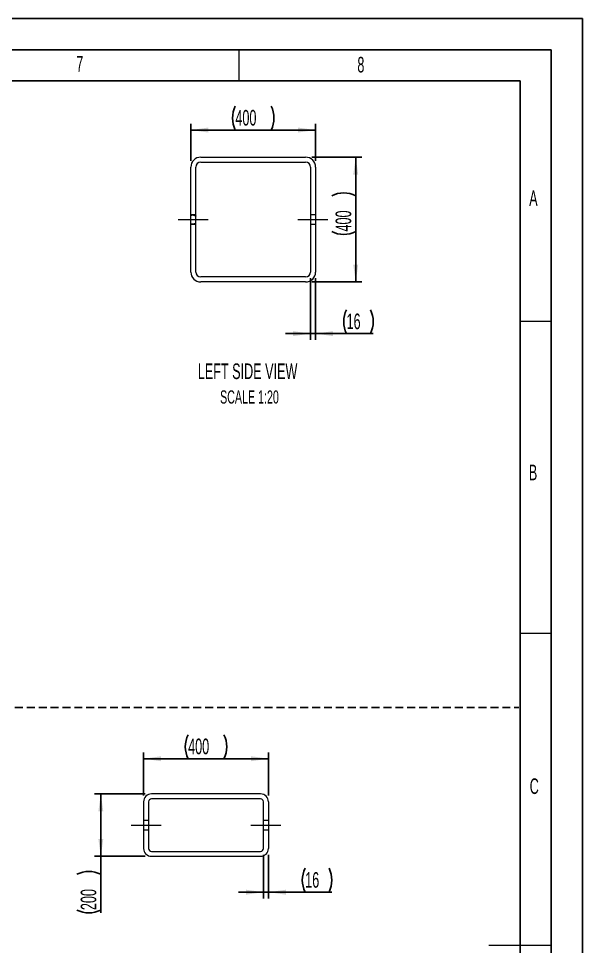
# Paper-space layout 'Sheet5' of a CAD drawing. Header units: millimetres. Extents: x 0 to 420, y 0 to 300.
# Drawn here: x 329.6 to 420, y 148.3 to 297 of the extents above; entities that cross this region are included whole.
import ezdxf

# ---------------------------------------------------------------- set-up
doc = ezdxf.new("R2010")
doc.units = ezdxf.units.MM
doc.linetypes.add('CENTERX2', pattern=[20.32, 12.7, -2.54, 2.54, -2.54])
doc.linetypes.add('HIDDEN', pattern=[1.905, 1.27, -0.635])
for name, color, linetype in [('BORDER', 7, 'Continuous'), ('DASH', 7, 'HIDDEN'), ('DIMS', 7, 'Continuous')]:
    doc.layers.add(name, color=color, linetype=linetype)
doc.styles.add('SLDTEXTSTYLE0', font='TXT', dxfattribs={"width": 0.605})
doc.dimstyles.new('SLDDIMSTYLE6', dxfattribs={"dimtxt": 2.5, "dimasz": 2.8, "dimexe": 0, "dimexo": 0.0625, "dimtad": 1, "dimdec": 0, "dimlfac": 20, "dimrnd": 1e-09, "dimzin": 12, "dimdsep": 46, "dimtxsty": 'SLDTEXTSTYLE0', "dimsah": 1, "dimcen": 0.09, "dimadec": 0, "dimazin": 3, "dimtfac": 1, "dimtdec": 0, "dimtofl": 0, "dimtmove": 0, "dimatfit": 3, "dimfxl": 1, "dimfrac": 2, "dimtolj": 1, "dimtzin": 12, "dimarcsym": 0})
doc.dimstyles.new('SLDDIMSTYLE7', dxfattribs={"dimtxt": 2.5, "dimasz": 2.8, "dimexe": 0, "dimexo": 0.0625, "dimtad": 1, "dimdec": 0, "dimlfac": 20, "dimrnd": 1e-09, "dimzin": 12, "dimdsep": 46, "dimtxsty": 'SLDTEXTSTYLE0', "dimsah": 1, "dimcen": 0.09, "dimadec": 0, "dimazin": 3, "dimtfac": 1, "dimtdec": 0, "dimtmove": 0, "dimatfit": 0, "dimfxl": 1, "dimfrac": 2, "dimtolj": 1, "dimtzin": 12, "dimarcsym": 0})

# ---------------------------------------------------------------- blocks, each defined once
blk = doc.blocks.new('_D_140')
at = {"layer": 'DIMS', "transparency": 16777216}
for p, q in [((376.64, 274.78), (384.67, 274.78)), ((383.67, 254.78), (383.67, 274.78)), ((376.64, 254.78), (384.67, 254.78))]:
    blk.add_line(p, q, dxfattribs=at)
for centre, start, end in [((381.75, 264.76), 63.4349, 116.5651), ((381.75, 266.7), 243.4349, 296.5651)]:
    blk.add_arc(centre, 4.29, start, end, dxfattribs=at)
for points in [[(383.67, 274.78), (383.27, 271.98), (384.07, 271.98)], [(383.67, 254.78), (384.07, 257.58), (383.27, 257.58)]]:
    blk.add_solid(points, dxfattribs=at)
at = {"layer": 'DIMS', "transparency": 16777216, "insert": (380.44, 262.87), "char_height": 2.5, "attachment_point": 1, "rotation": 90, "style": 'SLDTEXTSTYLE0'}
blk.add_mtext('400', dxfattribs=at)
blk = doc.blocks.new('_D_141')
at = {"layer": 'DIMS', "transparency": 16777216}
for p, q in [((357.24, 274.18), (357.24, 280.13)), ((377.24, 274.18), (377.24, 280.13)), ((377.24, 279.13), (357.24, 279.13))]:
    blk.add_line(p, q, dxfattribs=at)
for centre, start, end in [((368.21, 281.05), 153.4349, 206.5651), ((366.27, 281.05), 333.4349, 26.5651)]:
    blk.add_arc(centre, 4.29, start, end, dxfattribs=at)
for points in [[(357.24, 279.13), (360.04, 278.73), (360.04, 279.53)], [(377.24, 279.13), (374.44, 279.53), (374.44, 278.73)]]:
    blk.add_solid(points, dxfattribs=at)
at = {"layer": 'DIMS', "transparency": 16777216, "insert": (364.38, 282.35), "char_height": 2.5, "attachment_point": 1, "style": 'SLDTEXTSTYLE0'}
blk.add_mtext('400', dxfattribs=at)
blk = doc.blocks.new('_D_142')
at = {"layer": 'DIMS', "transparency": 16777216}
for p, q in [((376.44, 255.38), (376.44, 245.5)), ((377.24, 255.38), (377.24, 245.5)), ((376.44, 246.5), (372.44, 246.5)), ((376.44, 246.5), (377.24, 246.5)), ((377.24, 246.5), (386.47, 246.5))]:
    blk.add_line(p, q, dxfattribs=at)
for centre, start, end in [((386.03, 248.42), 153.4349, 206.5651), ((382.18, 248.42), 333.4349, 26.5651)]:
    blk.add_arc(centre, 4.29, start, end, dxfattribs=at)
for points in [[(376.44, 246.5), (373.64, 246.9), (373.64, 246.1)], [(377.24, 246.5), (380.04, 246.1), (380.04, 246.9)]]:
    blk.add_solid(points, dxfattribs=at)
at = {"layer": 'DIMS', "transparency": 16777216, "insert": (382.2, 249.72), "char_height": 2.5, "attachment_point": 1, "style": 'SLDTEXTSTYLE0'}
blk.add_mtext('16', dxfattribs=at)
blk = doc.blocks.new('_D_160')
at = {"layer": 'DIMS', "transparency": 16777216}
for p, q in [((349.68, 172.48), (349.68, 179.37)), ((369.68, 172.48), (369.68, 179.37)), ((349.68, 178.37), (369.68, 178.37))]:
    blk.add_line(p, q, dxfattribs=at)
for centre, start, end in [((360.65, 180.29), 153.4349, 206.5651), ((358.71, 180.29), 333.4349, 26.5651)]:
    blk.add_arc(centre, 4.29, start, end, dxfattribs=at)
for points in [[(349.68, 178.37), (352.48, 177.97), (352.48, 178.77)], [(369.68, 178.37), (366.88, 178.77), (366.88, 177.97)]]:
    blk.add_solid(points, dxfattribs=at)
at = {"layer": 'DIMS', "transparency": 16777216, "insert": (356.81, 181.59), "char_height": 2.5, "attachment_point": 1, "style": 'SLDTEXTSTYLE0'}
blk.add_mtext('400', dxfattribs=at)
blk = doc.blocks.new('_D_161')
at = {"layer": 'DIMS', "transparency": 16777216}
for p, q in [((349.93, 172.73), (341.82, 172.73)), ((342.82, 162.73), (342.82, 172.73)), ((349.93, 162.73), (341.82, 162.73)), ((342.82, 162.73), (342.82, 153.66))]:
    blk.add_line(p, q, dxfattribs=at)
for centre, start, end in [((340.9, 156.01), 63.4349, 116.5651), ((340.9, 157.95), 243.4349, 296.5651)]:
    blk.add_arc(centre, 4.29, start, end, dxfattribs=at)
for points in [[(342.82, 172.73), (342.42, 169.93), (343.22, 169.93)], [(342.82, 162.73), (343.22, 165.53), (342.42, 165.53)]]:
    blk.add_solid(points, dxfattribs=at)
at = {"layer": 'DIMS', "transparency": 16777216, "insert": (339.59, 154.11), "char_height": 2.5, "attachment_point": 1, "rotation": 90, "style": 'SLDTEXTSTYLE0'}
blk.add_mtext('200', dxfattribs=at)
blk = doc.blocks.new('_D_162')
at = {"layer": 'DIMS', "transparency": 16777216}
for p, q in [((368.88, 162.98), (368.88, 155.98)), ((369.68, 162.98), (369.68, 155.98)), ((368.88, 156.98), (364.88, 156.98)), ((368.88, 156.98), (369.68, 156.98)), ((369.68, 156.98), (379.84, 156.98))]:
    blk.add_line(p, q, dxfattribs=at)
for centre, start, end in [((379.4, 158.9), 153.4349, 206.5651), ((375.55, 158.9), 333.4349, 26.5651)]:
    blk.add_arc(centre, 4.29, start, end, dxfattribs=at)
for points in [[(368.88, 156.98), (366.08, 157.38), (366.08, 156.58)], [(369.68, 156.98), (372.48, 156.58), (372.48, 157.38)]]:
    blk.add_solid(points, dxfattribs=at)
at = {"layer": 'DIMS', "transparency": 16777216, "insert": (375.57, 160.2), "char_height": 2.5, "attachment_point": 1, "style": 'SLDTEXTSTYLE0'}
blk.add_mtext('16', dxfattribs=at)

psp = doc.layouts.new('Sheet5')

# ---------------------------------------------------------------- linework, layer by layer
at = {"color": 7, "linetype": 'Continuous', "lineweight": 18}
for p, q in [((358.8424457, 274.7796789), (375.6424457, 274.7796789)), ((358.8424457, 273.9796789), (375.6424457, 273.9796789)), ((357.2424457, 256.3796789), (357.2424457, 273.1796789)), ((358.0424457, 256.3796789), (358.0424457, 273.1796789)), ((376.4424457, 273.1796789), (376.4424457, 256.3796789)), ((377.2424457, 273.1796789), (377.2424457, 256.3796789)), ((375.6424457, 255.5796789), (358.8424457, 255.5796789)), ((375.6424457, 254.7796789), (358.8424457, 254.7796789)), ((368.4284012, 172.7271534), (350.9284012, 172.7271534)), ((349.6784012, 171.4771534), (349.6784012, 163.9771534)), ((350.4784012, 171.4771534), (350.4784012, 163.9771534)), ((368.4284012, 171.9271534), (350.9284012, 171.9271534)), ((368.8784012, 163.9771534), (368.8784012, 171.4771534)), ((369.6784012, 171.4771534), (369.6784012, 163.9771534)), ((350.9284012, 163.5271534), (368.4284012, 163.5271534)), ((350.9284012, 162.7271534), (368.4284012, 162.7271534))]:
    psp.add_line(p, q, dxfattribs=at)
at = {"color": 7, "linetype": 'HIDDEN', "lineweight": 18}
for p, q in [((358.0424457, 265.5296789), (357.2424457, 265.5296789)), ((377.2424457, 265.5296789), (376.4424457, 265.5296789)), ((357.2424457, 264.0296789), (358.0424457, 264.0296789)), ((376.4424457, 264.0296789), (377.2424457, 264.0296789)), ((350.4784012, 168.4771534), (349.6784012, 168.4771534)), ((369.6784012, 168.4771534), (368.8784012, 168.4771534)), ((349.6784012, 166.9771534), (350.4784012, 166.9771534)), ((368.8784012, 166.9771534), (369.6784012, 166.9771534))]:
    psp.add_line(p, q, dxfattribs=at)
at = {"color": 7, "linetype": 'Continuous', "lineweight": 18}
for centre, radius, start, end in [((358.8424457, 273.1796789), 1.6, 90, 180), ((358.8424457, 273.1796789), 0.8, 90, 180), ((375.6424457, 273.1796789), 1.6, 0, 90), ((375.6424457, 273.1796789), 0.8, 0, 90), ((358.8424457, 256.3796789), 1.6, 180, 270), ((358.8424457, 256.3796789), 0.8, 180, 270), ((375.6424457, 256.3796789), 1.6, 270, 360), ((375.6424457, 256.3796789), 0.8, 270, 0), ((350.9284012, 171.4771534), 1.25, 90, 180), ((368.4284012, 171.4771534), 1.25, 0, 89.999999999), ((350.9284012, 171.4771534), 0.45, 90, 180), ((368.4284012, 171.4771534), 0.45, 0, 89.999999997), ((350.9284012, 163.9771534), 1.25, 180, 270), ((350.9284012, 163.9771534), 0.45, 180, 270), ((368.4284012, 163.9771534), 1.25, 270.000000001, 360), ((368.4284012, 163.9771534), 0.45, 270.000000003, 0)]:
    psp.add_arc(centre, radius, start, end, dxfattribs=at)
at = {"color": 7, "linetype": 'HIDDEN', "lineweight": 18}
for points, knots in [([(357.2424457, 265.4693582), (357.3078444, 265.4980881), (357.374545, 265.5157539), (357.4763381, 265.5283144), (357.5105634, 265.5301339), (357.5623458, 265.529308), (357.5797151, 265.5284328), (357.6142566, 265.5255061), (357.6314642, 265.5234563), (357.717187, 265.510308), (357.7847845, 265.4906996), (357.8844255, 265.4461414), (357.917509, 265.4286022), (357.9814913, 265.388547), (358.0125225, 265.3660062), (358.0424457, 265.3406221)], [0, 0, 0, 0, 0.25, 0.25, 0.375, 0.375, 0.4375, 0.4375, 0.5, 0.5, 0.75, 0.75, 0.875, 0.875, 1, 1, 1, 1]), ([(358.0424457, 264.2187356), (358.0125109, 264.1933416), (357.981039, 264.1705025), (357.917188, 264.1305799), (357.8847025, 264.1133688), (357.8187683, 264.0838271), (357.7853183, 264.0715016), (357.7175232, 264.051499), (357.683007, 264.0438086), (357.5799057, 264.0279904), (357.5115139, 264.0268051), (357.4264635, 264.0371729), (357.4094754, 264.0398494), (357.3755436, 264.0464563), (357.3585871, 264.0503928), (357.3081761, 264.0640662), (357.2750533, 264.0756749), (357.2424457, 264.0899995)], [0, 0, 0, 0, 0.125, 0.125, 0.25, 0.25, 0.375, 0.375, 0.5, 0.5, 0.75, 0.75, 0.8125, 0.8125, 0.875, 0.875, 1, 1, 1, 1])]:
    psp.add_open_spline(points, degree=3, knots=knots, dxfattribs=at)
at = {"layer": 'BORDER'}
for p, q in [((0, 297), (420, 297)), ((420, 0), (420, 297)), ((415, 292), (15, 292)), ((415, 5), (415, 292))]:
    psp.add_line(p, q, dxfattribs=at)
at = {"layer": 'BORDER', "lineweight": 18}
psp.add_line((365, 287), (365, 292), dxfattribs=at)
at = {"layer": 'BORDER', "lineweight": 25}
for p, q in [((20, 287), (410, 287)), ((410, 287), (410, 10))]:
    psp.add_line(p, q, dxfattribs=at)
at = {"layer": 'BORDER', "color": 7, "linetype": 'Continuous', "lineweight": 18}
for p, q in [((410, 248.5), (415, 248.5)), ((410, 198.5), (415, 198.5)), ((405, 148.5), (415, 148.5))]:
    psp.add_line(p, q, dxfattribs=at)
at = {"layer": 'DASH'}
psp.add_line((20.4499026, 186.5936559), (409.8094536, 186.5936559), dxfattribs=at)
at = {"layer": 'DIMS', "linetype": 'CENTERX2', "lineweight": 18, "ltscale": 10}
for p, q in [((355.2070442, 264.7796789), (360.0070442, 264.7796789)), ((374.4070442, 264.7796789), (379.2070442, 264.7796789)), ((347.6784012, 167.7271534), (352.4784012, 167.7271534)), ((366.8784012, 167.7271534), (371.6784012, 167.7271534))]:
    psp.add_line(p, q, dxfattribs=at)

# ---------------------------------------------------------------- texts
at = {"layer": 'BORDER', "char_height": 2.5, "attachment_point": 1, "style": 'SLDTEXTSTYLE0'}
for s, insert in [('7', (338.8779067, 291.002133)), ('8', (383.929779, 290.8579157)), ('A', (411.4686359, 269.4567637)), ('B', (411.4080327, 225.4987969)), ('C', (411.5468506, 175.2205752))]:
    psp.add_mtext(s, dxfattribs=dict(at, insert=insert))
at = {"layer": 'DIMS', "attachment_point": 2, "style": 'SLDTEXTSTYLE0'}
for s, insert, char_height in [('LEFT SIDE VIEW', (366.3387657, 241.7229913), 2.5), ('SCALE 1:20', (366.6399791, 237.4066265), 2.11666667)]:
    psp.add_mtext(s, dxfattribs=dict(at, insert=insert, char_height=char_height))

# ---------------------------------------------------------------- dimensions: what is measured, and where the dimension line sits
at = {"layer": 'DIMS'}
for base, p1, p2, dimstyle, picture, middle in [((357.2424457, 279.1314678), (377.2424457, 273.1796789), (357.2424457, 273.1796789), 'SLDDIMSTYLE6', '_D_141', (367.2424457, 279.1314678)), ((377.2424457, 246.5017078), (376.4424457, 256.3796789), (377.2424457, 256.3796789), 'SLDDIMSTYLE7', '_D_142', (384.1070291, 246.5017078)), ((369.6784012, 156.9784505), (368.8784012, 163.9771534), (369.6784012, 163.9771534), 'SLDDIMSTYLE7', '_D_162', (377.4758856, 156.9784505))]:
    dim = psp.add_linear_dim(base=base, p1=p1, p2=p2, text='(<>)', dimstyle=dimstyle, dxfattribs=at)
    dim.commit()
    dim.dimension.update_dxf_attribs({"geometry": picture, "text_midpoint": middle, "dimtype": 160})
for base, p1, p2, angle, picture, middle in [((383.6652151, 274.7796789), (375.6424457, 254.7796789), (375.6424457, 274.7796789), 90, '_D_140', (383.6652151, 265.7297038)), ((369.6784012, 178.3702304), (349.6784012, 171.4771534), (369.6784012, 171.4771534), 0, '_D_160', (359.6784012, 178.3702304)), ((342.8167301, 172.7271534), (350.9284012, 162.7271534), (350.9284012, 172.7271534), 90, '_D_161', (342.8167301, 156.9784505))]:
    dim = psp.add_linear_dim(base=base, p1=p1, p2=p2, angle=angle, text='(<>)', dimstyle='SLDDIMSTYLE6', dxfattribs=at)
    dim.commit()
    dim.dimension.update_dxf_attribs({"geometry": picture, "text_midpoint": middle, "dimtype": 160})

doc.saveas('drawing.dxf')
